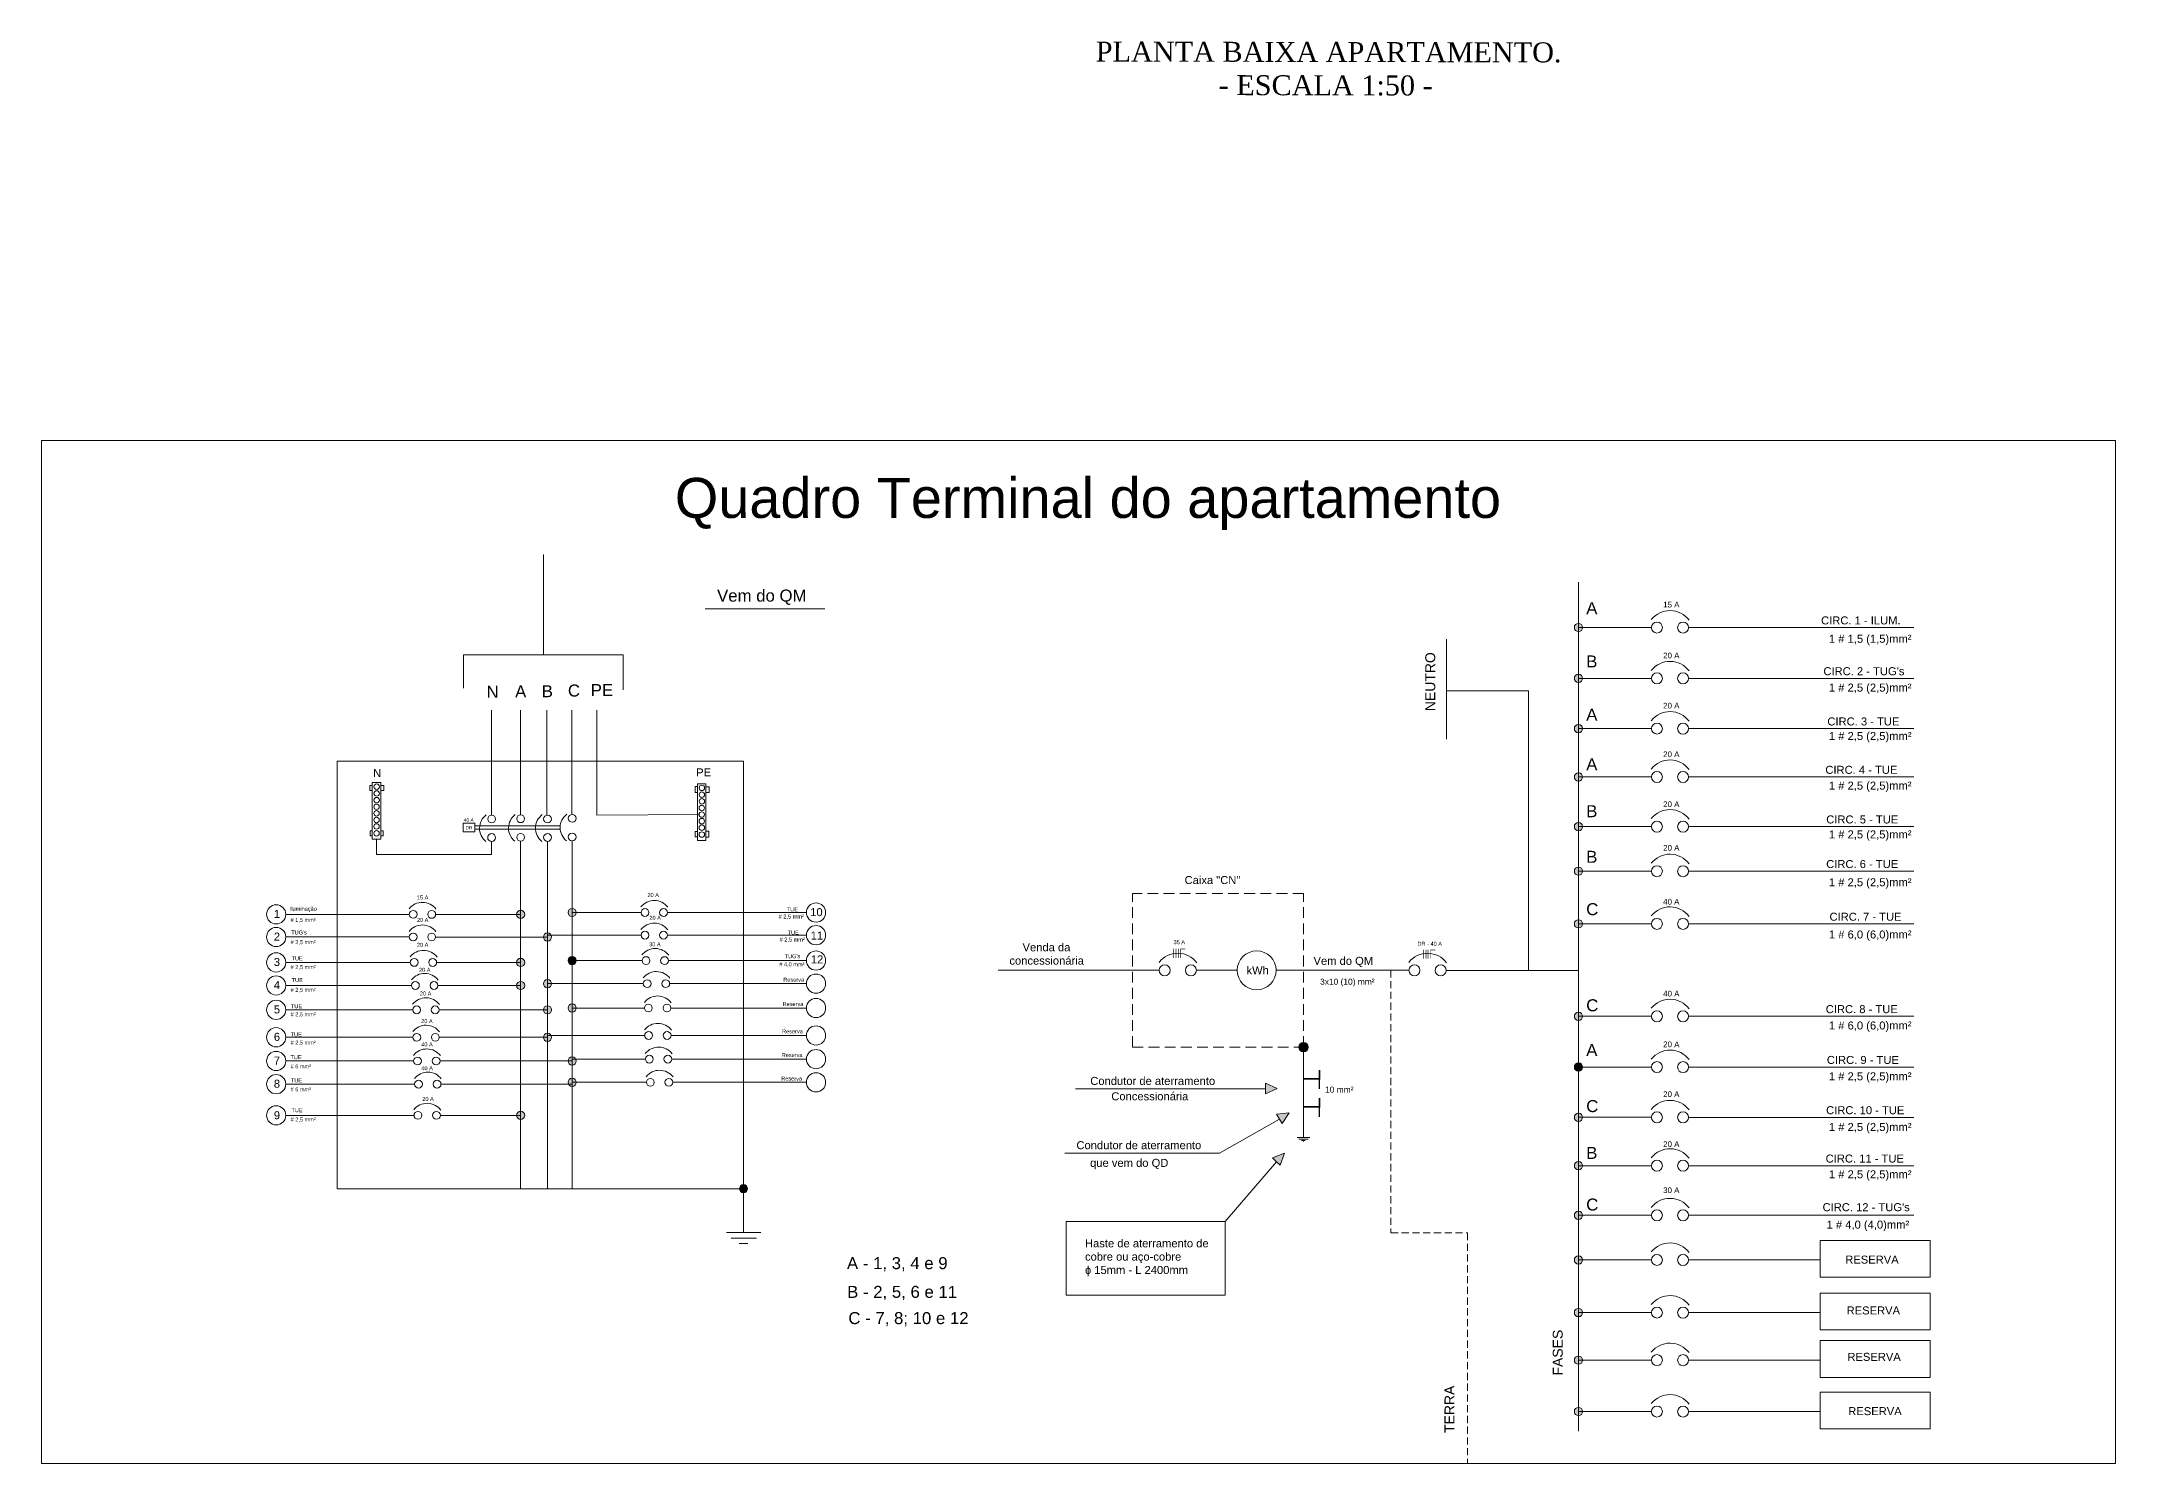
# Model space of a CAD drawing. Header units: millimetres. Extents: x 1661 to 4469, y 2272 to 4832.
# Drawn here: x 1723.4 to 1795.7, y 2365.3 to 2414.8 of the extents above; entities that cross this region are included whole.
import ezdxf

# ---------------------------------------------------------------- set-up
doc = ezdxf.new("R2010")
doc.units = ezdxf.units.MM
doc.header["$LTSCALE"] = 0.25
doc.linetypes.add('DASHED', pattern=[0.75, 0.5, -0.25])
doc.layers.add('CIRCUITOS', color=7, linetype='Continuous')
doc.styles.get("Standard").update_dxf_attribs({"font": 'arial.ttf'})

msp = doc.modelspace()

# ---------------------------------------------------------------- hatches: boundary and pattern name
at = {"lineweight": 0, "true_color": 0xffffff}
h = msp.add_hatch(color=7, dxfattribs=at)
h.dxf.hatch_style = 1
edge = h.paths.add_edge_path()
edge.add_arc((1776.943, 2394.4), 0.143, 0, 360)
edge = h.paths.add_edge_path()
edge.add_arc((1776.943, 2392.629), 0.143, 0, 360)
edge = h.paths.add_edge_path()
edge.add_arc((1776.943, 2390.878), 0.143, 0, 360)
edge = h.paths.add_edge_path()
edge.add_arc((1776.943, 2389.192), 0.143, 0, 360)
edge = h.paths.add_edge_path()
edge.add_arc((1776.943, 2387.462), 0.143, 0, 360)
edge = h.paths.add_edge_path()
edge.add_arc((1776.943, 2385.908), 0.143, 0, 360)
edge = h.paths.add_edge_path()
edge.add_arc((1776.943, 2384.072), 0.143, 0, 360)
edge = h.paths.add_edge_path()
edge.add_arc((1776.943, 2380.851), 0.143, 0, 360)
edge = h.paths.add_edge_path()
edge.add_arc((1776.943, 2377.329), 0.143, 0, 360)
edge = h.paths.add_edge_path()
edge.add_arc((1776.943, 2375.643), 0.143, 0, 360)
edge = h.paths.add_edge_path()
edge.add_arc((1776.943, 2373.914), 0.143, 0, 360)
edge = h.paths.add_edge_path()
edge.add_arc((1776.943, 2372.359), 0.143, 0, 360)
edge = h.paths.add_edge_path()
edge.add_arc((1776.943, 2370.524), 0.143, 0, 360)
edge = h.paths.add_edge_path()
edge.add_arc((1776.943, 2368.866), 0.143, 0, 360)
edge = h.paths.add_edge_path()
edge.add_arc((1776.943, 2367.074), 0.143, 0, 360)
h = msp.add_hatch(color=7, dxfattribs=at)
h.dxf.hatch_style = 1
edge = h.paths.add_edge_path()
edge.add_arc((1740.076, 2384.401), 0.143, 0, 360)
edge = h.paths.add_edge_path()
edge.add_arc((1741.015, 2383.613), 0.143, 0, 360)
edge = h.paths.add_edge_path()
edge.add_arc((1741.873, 2384.466), 0.143, 0, 360)
edge = h.paths.add_edge_path()
edge.add_arc((1740.076, 2382.727), 0.143, 0, 360)
edge = h.paths.add_edge_path()
edge.add_arc((1740.076, 2381.924), 0.143, 0, 360)
edge = h.paths.add_edge_path()
edge.add_arc((1741.015, 2381.989), 0.143, 0, 360)
edge = h.paths.add_edge_path()
edge.add_arc((1741.015, 2381.074), 0.143, 0, 360)
edge = h.paths.add_edge_path()
edge.add_arc((1741.873, 2381.139), 0.143, 0, 360)
edge = h.paths.add_edge_path()
edge.add_arc((1741.015, 2380.118), 0.143, 0, 360)
edge = h.paths.add_edge_path()
edge.add_arc((1741.873, 2379.293), 0.143, 0, 360)
edge = h.paths.add_edge_path()
edge.add_arc((1741.873, 2378.549), 0.143, 0, 360)
edge = h.paths.add_edge_path()
edge.add_arc((1740.076, 2377.397), 0.143, 0, 360)
at = {"lineweight": 0, "true_color": 0x000000}
h = msp.add_hatch(color=18, dxfattribs=at)
h.dxf.hatch_style = 1
edge = h.paths.add_edge_path()
edge.add_arc((1741.873, 2382.792), 0.143, 0, 360)
at = {"lineweight": 0, "true_color": 0xffffff}
h = msp.add_hatch(color=7, dxfattribs=at)
h.dxf.hatch_style = 1
edge = h.paths.add_edge_path()
edge.add_arc((1767.361, 2379.777), 0.165, 0, 360)
h = msp.add_hatch(color=7, dxfattribs=at)
h.dxf.hatch_style = 1
edge = h.paths.add_edge_path()
edge.add_arc((1776.943, 2379.08), 0.143, 0, 360)
h = msp.add_hatch(color=7, dxfattribs=at)
h.dxf.hatch_style = 1
h.paths.add_polyline_path([(1766.443, 2378.334), (1766.039, 2378.15), (1766.039, 2378.325), (1766.039, 2378.519)])
h.paths.add_polyline_path([(1766.422, 2377.435), (1766.862, 2377.486), (1766.612, 2377.119), (1766.522, 2377.269)])
h.paths.add_polyline_path([(1766.283, 2375.917), (1766.698, 2376.074), (1766.545, 2375.657), (1766.421, 2375.781)])
h = msp.add_hatch(color=7, dxfattribs=at)
h.dxf.hatch_style = 1
edge = h.paths.add_edge_path()
edge.add_arc((1747.843, 2374.841), 0.143, 0, 360)

# ---------------------------------------------------------------- linework, layer by layer
at = {"lineweight": 0}
for p, q in [((1795.661, 2400.918), (1723.378, 2400.918)), ((1723.378, 2365.262), (1723.378, 2400.918)), ((1795.661, 2365.262), (1795.661, 2400.918)), ((1740.872, 2393.446), (1740.872, 2396.948)), ((1776.943, 2382.452), (1776.943, 2395.977)), ((1746.509, 2395.046), (1750.683, 2395.046)), ((1779.486, 2394.4), (1776.943, 2394.4)), ((1780.782, 2394.399), (1788.629, 2394.399)), ((1738.091, 2392.899), (1738.091, 2393.446)), ((1738.091, 2393.446), (1743.653, 2393.446)), ((1743.653, 2393.446), (1743.653, 2392.931)), ((1772.345, 2392.198), (1772.345, 2393.992)), ((1738.091, 2392.899), (1738.091, 2392.289)), ((1743.653, 2392.931), (1743.653, 2392.225)), ((1779.486, 2392.629), (1776.943, 2392.629)), ((1780.782, 2392.628), (1788.629, 2392.628)), ((1775.201, 2392.198), (1772.345, 2392.198)), ((1772.345, 2392.198), (1772.345, 2390.504)), ((1775.201, 2382.452), (1775.201, 2392.198)), ((1739.065, 2391.518), (1739.065, 2388.136)), ((1740.07, 2391.518), (1740.07, 2388.136)), ((1740.993, 2391.518), (1740.993, 2388.136)), ((1741.867, 2391.518), (1741.867, 2388.136)), ((1742.73, 2391.518), (1742.73, 2388.136)), ((1779.486, 2390.878), (1776.943, 2390.878)), ((1780.782, 2390.877), (1788.629, 2390.877)), ((1747.843, 2389.744), (1733.678, 2389.744)), ((1733.678, 2387.796), (1733.678, 2389.744)), ((1747.843, 2374.841), (1747.843, 2389.744)), ((1734.905, 2388.798), (1734.905, 2388.997)), ((1734.905, 2388.997), (1735.203, 2388.997)), ((1735.203, 2387.025), (1735.203, 2388.997)), ((1746.239, 2388.755), (1746.239, 2388.955)), ((1746.239, 2388.955), (1746.537, 2388.955)), ((1746.537, 2386.982), (1746.537, 2388.955)), ((1779.486, 2389.192), (1776.943, 2389.192)), ((1780.782, 2389.191), (1788.629, 2389.191)), ((1734.905, 2388.898), (1734.822, 2388.898)), ((1734.822, 2388.898), (1734.822, 2388.719)), ((1734.822, 2388.719), (1734.905, 2388.719)), ((1734.905, 2388.798), (1734.905, 2387.025)), ((1735.203, 2388.894), (1735.304, 2388.894)), ((1735.304, 2388.719), (1735.203, 2388.719)), ((1735.304, 2388.894), (1735.304, 2388.719)), ((1746.239, 2388.855), (1746.155, 2388.855)), ((1746.155, 2388.855), (1746.155, 2388.656)), ((1746.155, 2388.656), (1746.239, 2388.656)), ((1746.239, 2388.755), (1746.239, 2386.982)), ((1746.537, 2388.847), (1746.643, 2388.847)), ((1746.643, 2388.656), (1746.537, 2388.656)), ((1746.643, 2388.847), (1746.643, 2388.656)), ((1733.678, 2387.796), (1733.678, 2374.841)), ((1738.477, 2387.576), (1738.076, 2387.576)), ((1738.076, 2387.278), (1738.076, 2387.576)), ((1738.477, 2387.526), (1738.477, 2387.576)), ((1738.477, 2387.484), (1738.477, 2387.526)), ((1739.065, 2388.136), (1739.066, 2387.862)), ((1740.07, 2388.136), (1740.074, 2387.871)), ((1740.993, 2388.136), (1740.993, 2387.863)), ((1741.867, 2388.136), (1741.867, 2387.883)), ((1742.73, 2388.136), (1742.73, 2387.863)), ((1742.73, 2387.863), (1746.296, 2387.88)), ((1734.905, 2387.314), (1734.836, 2387.314)), ((1734.836, 2387.314), (1734.836, 2387.138)), ((1734.836, 2387.138), (1734.905, 2387.138)), ((1734.905, 2387.025), (1735.203, 2387.025)), ((1735.054, 2387.025), (1735.054, 2386.493)), ((1735.203, 2387.311), (1735.284, 2387.311)), ((1735.284, 2387.135), (1735.203, 2387.135)), ((1735.284, 2387.311), (1735.284, 2387.135)), ((1738.477, 2387.278), (1738.076, 2387.278)), ((1741.454, 2387.484), (1738.477, 2387.484)), ((1738.477, 2387.484), (1738.477, 2387.374)), ((1741.454, 2387.374), (1738.477, 2387.374)), ((1738.477, 2387.374), (1738.477, 2387.328)), ((1738.477, 2387.328), (1738.477, 2387.278)), ((1739.065, 2386.944), (1739.065, 2386.493)), ((1740.076, 2386.954), (1740.076, 2374.841)), ((1741.015, 2386.948), (1741.015, 2374.841)), ((1741.454, 2387.484), (1741.457, 2387.484)), ((1741.454, 2387.374), (1741.456, 2387.374)), ((1741.873, 2386.966), (1741.873, 2374.841)), ((1746.155, 2387.103), (1746.155, 2387.289)), ((1746.155, 2387.289), (1746.239, 2387.289)), ((1746.239, 2387.103), (1746.155, 2387.103)), ((1746.239, 2386.982), (1746.537, 2386.982)), ((1746.634, 2387.299), (1746.537, 2387.299)), ((1746.537, 2387.094), (1746.634, 2387.094)), ((1746.634, 2387.094), (1746.634, 2387.299)), ((1779.486, 2387.462), (1776.943, 2387.462)), ((1780.782, 2387.461), (1788.629, 2387.461)), ((1739.065, 2386.493), (1735.054, 2386.493)), ((1779.486, 2385.908), (1776.943, 2385.908)), ((1780.782, 2385.907), (1788.629, 2385.907)), ((1736.197, 2384.402), (1731.893, 2384.402)), ((1737.115, 2384.401), (1740.076, 2384.401)), ((1744.275, 2384.466), (1741.873, 2384.466)), ((1745.193, 2384.466), (1750.036, 2384.466)), ((1779.486, 2384.072), (1776.943, 2384.072)), ((1780.782, 2384.071), (1788.629, 2384.071)), ((1736.196, 2383.614), (1731.893, 2383.614)), ((1737.114, 2383.613), (1740.076, 2383.613)), ((1740.076, 2383.613), (1741.015, 2383.613)), ((1741.873, 2383.678), (1741.015, 2383.678)), ((1744.274, 2383.678), (1741.873, 2383.678)), ((1745.192, 2383.677), (1750.036, 2383.677)), ((1736.232, 2382.728), (1731.893, 2382.728)), ((1737.15, 2382.727), (1740.076, 2382.727)), ((1744.31, 2382.792), (1741.873, 2382.792)), ((1745.228, 2382.792), (1750.036, 2382.792)), ((1762.331, 2382.454), (1756.725, 2382.454)), ((1763.627, 2382.453), (1765.023, 2382.453)), ((1766.404, 2382.453), (1771.037, 2382.453)), ((1772.333, 2382.452), (1776.943, 2382.452)), ((1776.943, 2382.452), (1776.943, 2369.926)), ((1736.275, 2381.925), (1731.893, 2381.925)), ((1737.192, 2381.924), (1740.076, 2381.924)), ((1741.873, 2381.989), (1741.015, 2381.989)), ((1744.353, 2381.989), (1741.873, 2381.989)), ((1745.27, 2381.989), (1750.036, 2381.989)), ((1736.316, 2381.075), (1731.893, 2381.075)), ((1737.234, 2381.074), (1740.076, 2381.074)), ((1740.076, 2381.074), (1741.015, 2381.074)), ((1744.394, 2381.139), (1741.873, 2381.139)), ((1745.312, 2381.139), (1750.036, 2381.139)), ((1779.486, 2380.851), (1776.943, 2380.851)), ((1780.782, 2380.85), (1788.629, 2380.85)), ((1736.322, 2380.119), (1731.893, 2380.119)), ((1737.24, 2380.118), (1740.076, 2380.118)), ((1740.076, 2380.118), (1741.015, 2380.118)), ((1741.873, 2380.183), (1741.015, 2380.183)), ((1744.4, 2380.183), (1741.873, 2380.183)), ((1745.318, 2380.183), (1750.036, 2380.183)), ((1767.361, 2379.777), (1767.361, 2376.62)), ((1736.349, 2379.293), (1731.893, 2379.293)), ((1737.266, 2379.293), (1740.076, 2379.293)), ((1740.076, 2379.293), (1741.873, 2379.293)), ((1744.427, 2379.358), (1741.873, 2379.358)), ((1745.344, 2379.357), (1750.036, 2379.357)), ((1779.486, 2379.08), (1776.943, 2379.08)), ((1780.782, 2379.079), (1788.629, 2379.079)), ((1736.383, 2378.485), (1731.893, 2378.485)), ((1737.301, 2378.484), (1740.076, 2378.484)), ((1740.076, 2378.484), (1741.873, 2378.484)), ((1744.461, 2378.549), (1741.873, 2378.549)), ((1745.379, 2378.549), (1750.036, 2378.549)), ((1761.867, 2378.325), (1759.412, 2378.325)), ((1761.867, 2378.325), (1766.039, 2378.325)), ((1766.039, 2378.325), (1766.039, 2378.519)), ((1766.039, 2378.519), (1766.443, 2378.334)), ((1766.443, 2378.334), (1766.039, 2378.15)), ((1766.039, 2378.325), (1766.039, 2378.15)), ((1736.361, 2377.398), (1731.893, 2377.398)), ((1737.279, 2377.397), (1740.076, 2377.397)), ((1766.422, 2377.435), (1766.862, 2377.486)), ((1766.522, 2377.269), (1766.422, 2377.435)), ((1766.862, 2377.486), (1766.612, 2377.119)), ((1764.435, 2376.078), (1766.522, 2377.269)), ((1766.522, 2377.269), (1766.612, 2377.119)), ((1779.486, 2377.329), (1776.943, 2377.329)), ((1780.782, 2377.328), (1788.629, 2377.328)), ((1759.041, 2376.078), (1764.435, 2376.078)), ((1766.283, 2375.917), (1766.698, 2376.074)), ((1766.698, 2376.074), (1766.545, 2375.657)), ((1767.361, 2376.62), (1767.136, 2376.62)), ((1767.2, 2376.57), (1767.521, 2376.57)), ((1767.292, 2376.521), (1767.416, 2376.521)), ((1767.345, 2376.488), (1767.363, 2376.488)), ((1767.361, 2376.62), (1767.543, 2376.62)), ((1767.543, 2376.62), (1767.58, 2376.62)), ((1764.628, 2373.695), (1766.421, 2375.781)), ((1766.421, 2375.781), (1766.283, 2375.917)), ((1766.421, 2375.781), (1766.545, 2375.657)), ((1779.486, 2375.643), (1776.943, 2375.643)), ((1780.782, 2375.642), (1788.629, 2375.642)), ((1733.678, 2374.841), (1747.843, 2374.841)), ((1747.843, 2374.841), (1747.843, 2373.312)), ((1779.486, 2373.914), (1776.943, 2373.914)), ((1780.782, 2373.913), (1785.373, 2373.913)), ((1785.373, 2373.913), (1788.629, 2373.913)), ((1747.248, 2373.312), (1748.452, 2373.312)), ((1747.415, 2373.116), (1748.301, 2373.116)), ((1764.628, 2373.695), (1759.093, 2373.695)), ((1759.093, 2371.13), (1759.093, 2373.695)), ((1764.628, 2371.13), (1764.628, 2373.695)), ((1785.373, 2372.358), (1785.373, 2373.039)), ((1785.373, 2373.039), (1789.206, 2373.039)), ((1789.206, 2373.039), (1789.206, 2371.753)), ((1747.693, 2372.928), (1747.997, 2372.928)), ((1779.486, 2372.359), (1776.943, 2372.359)), ((1780.782, 2372.358), (1785.373, 2372.358)), ((1785.373, 2372.358), (1785.373, 2371.753)), ((1789.206, 2371.753), (1785.373, 2371.753)), ((1759.093, 2371.13), (1764.628, 2371.13)), ((1785.373, 2370.523), (1785.373, 2371.203)), ((1785.373, 2371.203), (1789.206, 2371.203)), ((1789.206, 2371.203), (1789.206, 2369.917)), ((1779.486, 2370.524), (1776.943, 2370.524)), ((1780.782, 2370.523), (1785.373, 2370.523)), ((1785.373, 2370.523), (1785.373, 2369.917)), ((1776.943, 2369.926), (1776.943, 2366.392)), ((1789.206, 2369.917), (1785.373, 2369.917)), ((1785.373, 2368.865), (1785.373, 2369.545)), ((1785.373, 2369.545), (1789.206, 2369.545)), ((1789.206, 2369.545), (1789.206, 2368.26)), ((1779.486, 2368.866), (1776.943, 2368.866)), ((1780.782, 2368.865), (1785.373, 2368.865)), ((1785.373, 2368.865), (1785.373, 2368.26)), ((1789.206, 2368.26), (1785.373, 2368.26)), ((1785.373, 2367.073), (1785.373, 2367.754)), ((1785.373, 2367.754), (1789.206, 2367.754)), ((1789.206, 2367.754), (1789.206, 2366.468)), ((1779.486, 2367.074), (1776.943, 2367.074)), ((1780.782, 2367.073), (1785.373, 2367.073)), ((1785.373, 2367.073), (1785.373, 2366.468)), ((1789.206, 2366.468), (1785.373, 2366.468)), ((1723.378, 2365.262), (1795.661, 2365.262))]:
    msp.add_line(p, q, dxfattribs=at)
at = {"linetype": 'DASHED', "lineweight": 0, "ltscale": 3}
for p, q in [((1767.361, 2385.131), (1761.402, 2385.131)), ((1761.402, 2379.777), (1761.402, 2385.131)), ((1767.361, 2379.777), (1767.361, 2385.131)), ((1761.402, 2379.777), (1767.361, 2379.777))]:
    msp.add_line(p, q, dxfattribs=at)
at = {"linetype": 'DASHED', "lineweight": 0, "ltscale": 2}
for p, q in [((1770.406, 2382.453), (1770.406, 2373.298)), ((1770.406, 2373.298), (1773.071, 2373.298)), ((1773.071, 2373.298), (1773.071, 2365.262))]:
    msp.add_line(p, q, dxfattribs=at)
at = {"color": 7, "lineweight": 0, "true_color": 0xffffff}
for centre, radius in [((1776.943, 2394.4), 0.143), ((1776.943, 2392.629), 0.143), ((1776.943, 2390.878), 0.143), ((1776.943, 2389.192), 0.143), ((1776.943, 2387.462), 0.143), ((1776.943, 2385.908), 0.143), ((1741.873, 2384.466), 0.143), ((1740.076, 2384.401), 0.143), ((1776.943, 2384.072), 0.143), ((1741.015, 2383.613), 0.143), ((1740.076, 2382.727), 0.143), ((1741.873, 2382.792), 0.143), ((1740.076, 2381.924), 0.143), ((1741.015, 2381.989), 0.143), ((1741.015, 2381.074), 0.143), ((1741.873, 2381.139), 0.143), ((1776.943, 2380.851), 0.143), ((1741.015, 2380.118), 0.143), ((1767.361, 2379.777), 0.165), ((1741.873, 2379.293), 0.143), ((1776.943, 2379.08), 0.143), ((1741.873, 2378.549), 0.143), ((1740.076, 2377.397), 0.143), ((1776.943, 2377.329), 0.143), ((1776.943, 2375.643), 0.143), ((1747.843, 2374.841), 0.143), ((1776.943, 2373.914), 0.143), ((1776.943, 2372.359), 0.143), ((1776.943, 2370.524), 0.143), ((1776.943, 2368.866), 0.143), ((1776.943, 2367.074), 0.143)]:
    msp.add_circle(centre, radius, dxfattribs=at)
at = {"lineweight": 0}
for centre, radius in [((1779.678, 2394.4), 0.192), ((1780.59, 2394.399), 0.192), ((1779.678, 2392.629), 0.192), ((1780.59, 2392.628), 0.192), ((1779.678, 2390.878), 0.192), ((1780.59, 2390.877), 0.192), ((1735.061, 2388.852), 0.0952), ((1779.678, 2389.192), 0.192), ((1780.59, 2389.191), 0.192), ((1735.055, 2388.154), 0.0952), ((1735.059, 2388.618), 0.0952), ((1735.06, 2388.386), 0.0952), ((1746.393, 2388.575), 0.0952), ((1746.395, 2388.344), 0.0952), ((1746.395, 2388.81), 0.0952), ((1735.056, 2387.693), 0.0952), ((1735.057, 2387.923), 0.0952), ((1735.057, 2387.467), 0.0952), ((1739.066, 2387.726), 0.136), ((1740.076, 2387.735), 0.136), ((1741.015, 2387.729), 0.136), ((1741.874, 2387.748), 0.136), ((1746.389, 2388.111), 0.0952), ((1746.39, 2387.651), 0.0952), ((1746.391, 2387.881), 0.0952), ((1746.392, 2387.425), 0.0952), ((1779.678, 2387.462), 0.192), ((1780.59, 2387.461), 0.192), ((1735.057, 2387.228), 0.0952), ((1739.065, 2387.08), 0.136), ((1740.076, 2387.089), 0.136), ((1741.015, 2387.083), 0.136), ((1741.873, 2387.101), 0.136), ((1746.392, 2387.185), 0.0952), ((1779.678, 2385.908), 0.192), ((1780.59, 2385.907), 0.192), ((1731.558, 2384.402), 0.335), ((1744.411, 2384.466), 0.136), ((1745.057, 2384.466), 0.136), ((1750.372, 2384.466), 0.335), ((1731.558, 2383.614), 0.335), ((1736.333, 2384.402), 0.136), ((1736.979, 2384.401), 0.136), ((1750.372, 2383.677), 0.335), ((1779.678, 2384.072), 0.192), ((1780.59, 2384.071), 0.192), ((1736.332, 2383.614), 0.136), ((1736.978, 2383.613), 0.136), ((1744.41, 2383.678), 0.136), ((1745.056, 2383.677), 0.136), ((1731.558, 2382.728), 0.335), ((1736.368, 2382.728), 0.136), ((1737.014, 2382.727), 0.136), ((1744.446, 2382.792), 0.136), ((1745.092, 2382.792), 0.136), ((1750.372, 2382.792), 0.335), ((1762.523, 2382.454), 0.192), ((1763.436, 2382.453), 0.192), ((1765.728, 2382.453), 0.677), ((1771.229, 2382.453), 0.192), ((1772.141, 2382.452), 0.192), ((1731.558, 2381.925), 0.335), ((1736.41, 2381.925), 0.136), ((1737.057, 2381.924), 0.136), ((1744.488, 2381.989), 0.136), ((1745.135, 2381.989), 0.136), ((1750.372, 2381.989), 0.335), ((1731.558, 2381.075), 0.335), ((1736.452, 2381.075), 0.136), ((1737.098, 2381.074), 0.136), ((1744.53, 2381.139), 0.136), ((1745.176, 2381.139), 0.136), ((1750.372, 2381.139), 0.335), ((1779.678, 2380.851), 0.192), ((1780.59, 2380.85), 0.192), ((1731.558, 2380.119), 0.335), ((1744.536, 2380.183), 0.136), ((1745.182, 2380.183), 0.136), ((1750.372, 2380.183), 0.335), ((1731.558, 2379.293), 0.335), ((1736.458, 2380.119), 0.136), ((1737.104, 2380.118), 0.136), ((1750.372, 2379.357), 0.335), ((1731.558, 2378.485), 0.335), ((1736.484, 2379.293), 0.136), ((1737.131, 2379.293), 0.136), ((1744.562, 2379.358), 0.136), ((1745.209, 2379.357), 0.136), ((1750.372, 2378.549), 0.335), ((1779.678, 2379.08), 0.192), ((1780.59, 2379.079), 0.192), ((1736.519, 2378.485), 0.136), ((1737.165, 2378.484), 0.136), ((1744.597, 2378.549), 0.136), ((1745.243, 2378.549), 0.136), ((1731.558, 2377.398), 0.335), ((1736.497, 2377.398), 0.136), ((1737.143, 2377.397), 0.136), ((1779.678, 2377.329), 0.192), ((1780.59, 2377.328), 0.192), ((1779.678, 2375.643), 0.192), ((1780.59, 2375.642), 0.192), ((1779.678, 2373.914), 0.192), ((1780.59, 2373.913), 0.192), ((1779.678, 2372.359), 0.192), ((1780.59, 2372.358), 0.192), ((1779.678, 2370.524), 0.192), ((1780.59, 2370.523), 0.192), ((1779.678, 2368.866), 0.192), ((1780.59, 2368.865), 0.192), ((1779.678, 2367.074), 0.192), ((1780.59, 2367.073), 0.192)]:
    msp.add_circle(centre, radius, dxfattribs=at)
for centre, radius, start, end in [((1780.134, 2394.157), 0.835, 37.18547, 141.51354), ((1780.134, 2392.386), 0.835, 37.18547, 141.51354), ((1780.134, 2390.634), 0.835, 37.18547, 141.51354), ((1780.134, 2388.949), 0.835, 37.18547, 141.51354), ((1739.237, 2387.403), 0.592, 127.18547, 231.51354), ((1740.248, 2387.412), 0.592, 127.18547, 231.51354), ((1741.187, 2387.406), 0.592, 127.18547, 231.51354), ((1742.045, 2387.424), 0.592, 127.18547, 231.51354), ((1780.134, 2387.219), 0.835, 37.18547, 141.51354), ((1780.134, 2385.665), 0.835, 37.18547, 141.51354), ((1736.655, 2384.23), 0.592, 37.18547, 141.51354), ((1744.733, 2384.294), 0.592, 37.18547, 141.51354), ((1780.134, 2383.829), 0.835, 37.18547, 141.51354), ((1736.655, 2383.441), 0.592, 37.18547, 141.51354), ((1744.733, 2383.506), 0.592, 37.18547, 141.51354), ((1744.769, 2382.62), 0.592, 37.18547, 141.51354), ((1736.691, 2382.556), 0.592, 37.18547, 141.51354), ((1762.979, 2382.211), 0.835, 37.18547, 141.51354), ((1771.685, 2382.21), 0.835, 37.18547, 141.51354), ((1736.733, 2381.753), 0.592, 37.18547, 141.51354), ((1744.811, 2381.817), 0.592, 37.18547, 141.51354), ((1736.775, 2380.903), 0.592, 37.18547, 141.51354), ((1744.853, 2380.967), 0.592, 37.18547, 141.51354), ((1780.134, 2380.608), 0.835, 37.18547, 141.51354), ((1736.781, 2379.947), 0.592, 37.18547, 141.51354), ((1744.859, 2380.011), 0.592, 37.18547, 141.51354), ((1736.807, 2379.121), 0.592, 37.18547, 141.51354), ((1744.885, 2379.185), 0.592, 37.18547, 141.51354), ((1780.134, 2378.837), 0.835, 37.18547, 141.51354), ((1736.841, 2378.313), 0.592, 37.18547, 141.51354), ((1744.919, 2378.377), 0.592, 37.18547, 141.51354), ((1736.82, 2377.226), 0.592, 37.18547, 141.51354), ((1780.134, 2377.086), 0.835, 37.18547, 141.51354), ((1780.134, 2375.4), 0.835, 37.18547, 141.51354), ((1780.134, 2373.67), 0.835, 37.18547, 141.51354), ((1780.134, 2372.116), 0.835, 37.18547, 141.51354), ((1780.134, 2370.28), 0.835, 37.18547, 141.51354), ((1780.134, 2368.623), 0.835, 37.18547, 141.51354), ((1780.134, 2366.831), 0.835, 37.18547, 141.51354)]:
    msp.add_arc(centre, radius, start, end, dxfattribs=at)
at = {"layer": 'CIRCUITOS', "lineweight": 0}
for points, const_width in [([(1762.837, 2383.204), (1762.837, 2382.884)], 0.0228), ([(1762.922, 2383.204), (1762.922, 2382.884)], 0.0228), ([(1763.001, 2383.204), (1763.001, 2382.884)], 0.0228), ([(1763.073, 2383.192), (1763.248, 2383.192)], 0.0228), ([(1763.084, 2383.181), (1763.084, 2382.884)], 0.0228), ([(1771.54, 2383.172), (1771.54, 2382.853)], 0.0228), ([(1771.625, 2383.172), (1771.625, 2382.853)], 0.0228), ([(1771.705, 2383.172), (1771.705, 2382.853)], 0.0228), ([(1771.776, 2383.161), (1771.951, 2383.161)], 0.0228), ([(1771.787, 2383.149), (1771.787, 2382.853)], 0.0228), ([(1767.918, 2378.974), (1767.916, 2378.314)], 0.0495), ([(1767.892, 2378.669), (1767.361, 2378.67)], 0.0495), ([(1767.892, 2377.695), (1767.361, 2377.696)], 0.0495), ([(1767.918, 2378), (1767.916, 2377.34)], 0.0495)]:
    msp.add_lwpolyline(points, dxfattribs=dict(at, const_width=const_width))

# ---------------------------------------------------------------- texts
at = {"lineweight": 0, "attachment_point": 1}
for s, width, gutter_width, heights, insert, char_height, rotation in [('\\pi2.0889;{\\fTimes New Roman|b0|i0|c0|p18;PLANTA BAIXA APARTAMENTO.\\P\\pi6.3742;- ESCALA 1:50 -}', 19.95602, 1.899, [0], (1758.033, 2414.827), 0.69708, 359.89873), ('\\pi0.45857;NEUTRO', 2.914, 12.5, [0.0386], (1771.604, 2391.026), 0.34854, 90), ('\\pi-0.13666;FASES', 1.25779, 12.5, [0.0386], (1776.047, 2368.466), 0.34854, 90), ('\\pi0.31218,t0.31218;TERRA', 2.26389, 12.5, [0.0386], (1772.274, 2366.015), 0.34854, 90)]:
    msp.add_mtext_dynamic_manual_height_columns(s, width=width, gutter_width=gutter_width, heights=heights, dxfattribs=dict(at, insert=insert, char_height=char_height, rotation=rotation))
for s, width, heights, insert, char_height in [('Quadro Terminal do apartamento', 32.62472, [2.655], (1745.451, 2399.615), 1.39417), ('Vem do QM', 4.1086, [0.102], (1746.923, 2395.722), 0.4183), ('A ', 2, [0.102], (1777.214, 2395.282), 0.4183), ('15 A', 2, [0.102], (1779.895, 2395.298), 0.1978), ('\\pi0.41537;CIRC. 1 - ILUM.', 3.54775, [0.191], (1784.984, 2394.788), 0.27883), ('1 # 1,5 (1,5)mm²', 3.4817, [0.102], (1785.673, 2394.148), 0.27883), ('B ', 2, [0.102], (1777.214, 2393.427), 0.4183), ('20 A', 2, [0.102], (1779.895, 2393.524), 0.1978), ("\\pi0.49639;CIRC. 2 - TUG's", 3.78113, [0.0386], (1784.984, 2393.017), 0.27883), ('N', 2, [0.102], (1738.888, 2392.371), 0.418), ('A', 2, [0.102], (1739.885, 2392.382), 0.418), ('B', 2, [0.102], (1740.814, 2392.39), 0.418), ('C', 2, [0.102], (1741.725, 2392.413), 0.418), ('PE', 2, [0.102], (1742.52, 2392.428), 0.4183), ('1 # 2,5 (2,5)mm²', 3.32842, [0.102], (1785.673, 2392.446), 0.27883), ('A ', 2, [0.102], (1777.214, 2391.573), 0.4183), ('20 A', 2, [0.102], (1779.895, 2391.777), 0.1978), ('\\pi0.63437;CIRC. 3 - TUE', 3.73887, [0.319], (1784.984, 2391.266), 0.27883), ('1 # 2,5 (2,5)mm²', 3.15065, [0.102], (1785.673, 2390.759), 0.27883), ('A ', 2, [0.102], (1777.214, 2389.844), 0.4183), ('20 A', 2, [0.102], (1779.895, 2390.08), 0.1978), ('N', 2, [0.102], (1734.934, 2389.471), 0.279), ('PE', 2, [0.102], (1746.195, 2389.491), 0.2788), ('\\pi0.56443;CIRC. 4 - TUE', 3.59899, [0.31], (1784.984, 2389.58), 0.27883), ('1 # 2,5 (2,5)mm²', 3.26253, [0.102], (1785.673, 2389.03), 0.27883), ('20 A', 2, [0.102], (1779.895, 2388.341), 0.1978), ('{\\fArial|b0|i1|c0|p34;40 A}', 0.45971, [0.102], (1738.095, 2387.752), 0.12), ('B ', 2, [0.102], (1777.214, 2388.208), 0.4183), ('\\pi0.59495;CIRC. 5 - TUE', 3.66003, [0.295], (1784.984, 2387.85), 0.27883), ('DR', 2, [0.102], (1738.159, 2387.483), 0.12), ('20 A', 2, [0.102], (1779.895, 2386.82), 0.1978), ('1 # 2,5 (2,5)mm²', 3.41422, [0.564], (1785.673, 2387.329), 0.27883), ('B ', 2, [0.102], (1777.214, 2386.618), 0.4183), ('\\pi0.59302;CIRC. 6 - TUE', 3.65618, [0.45], (1784.984, 2386.296), 0.27883), ('\\pi0.80166;Caixa "CN"', 3.50894, [0.0386], (1762.415, 2385.738), 0.27883), ('1 # 2,5 (2,5)mm²', 3.10568, [0.667], (1785.673, 2385.661), 0.27883), ('Iluminação', 2, [0.102], (1732.032, 2384.666), 0.1394), ('15 A', 2, [0.102], (1736.462, 2385.062), 0.1394), ('20 A', 2, [0.102], (1744.497, 2385.144), 0.1394), ('TUE', 2, [0.102], (1749.352, 2384.648), 0.1394), ('10', 2, [0.102], (1750.169, 2384.62), 0.2788), ('C ', 2, [0.102], (1777.214, 2384.793), 0.4183), ('40 A', 2, [0.102], (1779.895, 2384.942), 0.1978), ('1', 2, [0.102], (1731.476, 2384.557), 0.279), ('# 1,5 mm²', 2, [0.102], (1732.059, 2384.279), 0.1394), ('20 A', 2, [0.102], (1736.462, 2384.279), 0.1394), ('20 A', 2, [0.102], (1744.564, 2384.352), 0.1394), ('# 2,5 mm²', 2, [0.102], (1749.072, 2384.398), 0.1394), ('\\pi0.70865;CIRC. 7 - TUE', 3.88744, [0.552], (1784.984, 2384.46), 0.27883), ('2', 2, [0.102], (1731.476, 2383.768), 0.279), ('# 2,5 mm²', 2, [0.102], (1732.059, 2383.504), 0.1394), ("TUG's", 2, [0.102], (1732.082, 2383.841), 0.1394), ('20 A', 2, [0.102], (1736.462, 2383.411), 0.1394), ('30 A', 2, [0.102], (1744.557, 2383.429), 0.1394), ('# 2,5 mm²', 2, [0.102], (1749.104, 2383.596), 0.1394), ('TUE', 2, [0.102], (1749.382, 2383.84), 0.1394), ('11', 2, [0.102], (1750.186, 2383.805), 0.2788), ('\\pi0.9061;Venda da \\P\\pi0.44763;concessionária', 3.46182, [1.068], (1756.663, 2383.395), 0.27883), ('35 A', 2, [0.102], (1762.833, 2383.503), 0.1394), ('DR - 40 A', 2, [0.102], (1771.333, 2383.447), 0.1394), ('1 # 6,0 (6,0)mm²', 3.10568, [0.667], (1785.673, 2383.841), 0.27883), ('3', 2, [0.102], (1731.476, 2382.883), 0.279), ('# 2,5 mm²', 2, [0.102], (1732.059, 2382.634), 0.1394), ('TUE', 2, [0.102], (1732.094, 2382.94), 0.1394), ('20 A', 2, [0.102], (1736.536, 2382.54), 0.1394), ('# 4,0 mm²', 2, [0.102], (1749.091, 2382.733), 0.1394), ("TUG's", 2, [0.102], (1749.279, 2383.013), 0.1394), ('12', 2, [0.102], (1750.191, 2382.972), 0.2788), ('\\pi1.8203;kWh', 4.36728, [0.0386], (1763.555, 2382.592), 0.27883), ('\\pi1.0447;Vem do QM', 4.13629, [0.358], (1766.665, 2382.921), 0.27883), ('4', 2, [0.102], (1731.476, 2382.08), 0.279), ('# 2,5 mm²', 2, [0.102], (1732.059, 2381.842), 0.1394), ('TUE', 2, [0.102], (1732.095, 2382.182), 0.1394), ('20 A', 2, [0.102], (1736.564, 2381.715), 0.1394), ('Reserva', 2, [0.102], (1749.231, 2382.194), 0.1394), ('3x10 (10) mm²', 2, [0.102], (1767.939, 2382.162), 0.20913), ('40 A', 2, [0.102], (1779.895, 2381.738), 0.1978), ('5', 2, [0.102], (1731.476, 2381.23), 0.279), ('# 2,5 mm²', 2, [0.102], (1732.059, 2380.987), 0.1394), ('TUE', 2, [0.102], (1732.072, 2381.272), 0.1394), ('Reserva', 2, [0.102], (1749.205, 2381.349), 0.1394), ('C ', 2, [0.102], (1777.214, 2381.443), 0.4183), ('\\pi0.57844;CIRC. 8 - TUE', 3.62702, [0.554], (1784.984, 2381.239), 0.27883), ('6', 2, [0.102], (1731.476, 2380.274), 0.279), ('TUE', 2, [0.102], (1732.061, 2380.29), 0.1394), ('20 A', 2, [0.102], (1736.611, 2380.751), 0.1394), ('Reserva', 2, [0.102], (1749.188, 2380.395), 0.1394), ('1 # 6,0 (6,0)mm²', 3.26725, [0.773], (1785.673, 2380.669), 0.27883), ('# 2,5 mm²', 2, [0.102], (1732.059, 2380.002), 0.1394), ('40 A', 2, [0.102], (1736.614, 2379.939), 0.1394), ('Reserva', 2, [0.102], (1749.177, 2379.568), 0.1394), ('A ', 2, [0.102], (1777.214, 2379.884), 0.4183), ('20 A', 2, [0.102], (1779.895, 2379.971), 0.1978), ('7', 2, [0.102], (1731.476, 2379.448), 0.279), ('TUE', 2, [0.102], (1732.055, 2379.496), 0.1394), ('# 6 mm²', 2, [0.102], (1732.059, 2379.176), 0.1394), ('40 A', 2, [0.102], (1736.617, 2379.11), 0.1394), ('\\pi0.61657;CIRC. 9 - TUE', 3.70328, [0.685], (1784.984, 2379.468), 0.27883), ('1 # 2,5 (2,5)mm²', 3.26725, [0.541], (1785.673, 2378.898), 0.27883), ('8', 2, [0.102], (1731.476, 2378.64), 0.279), ('# 6 mm²', 2, [0.102], (1732.059, 2378.375), 0.1394), ('TUE', 2, [0.102], (1732.071, 2378.688), 0.1394), ('Reserva', 2, [0.102], (1749.16, 2378.749), 0.1394), ('\\pi0.31508;Condutor de aterramento', 4.94866, [0.258], (1759.615, 2378.737), 0.27883), ('\\pi1.1185;Concessionária', 4.88601, [0.258], (1759.544, 2378.202), 0.27883), ('10 mm²', 2, [0.102], (1768.113, 2378.4), 0.2091), ('20 A', 2, [0.102], (1779.895, 2378.234), 0.1978), ('9', 2, [0.102], (1731.476, 2377.54), 0.279), ('TUE', 2, [0.102], (1732.088, 2377.647), 0.1394), ('20 A', 2, [0.102], (1736.649, 2378.04), 0.1394), ('C ', 2, [0.102], (1777.214, 2377.93), 0.4183), ('\\pi0.59106;CIRC. 10 - TUE', 3.86888, [0.53], (1784.984, 2377.717), 0.27883), ('# 2,5 mm²', 2, [0.102], (1732.059, 2377.324), 0.1394), ('1 # 2,5 (2,5)mm²', 3.34483, [0.67], (1785.673, 2377.131), 0.27883), ('\\pi0.62791;Condutor de aterramento', 5.57433, [0.272], (1758.819, 2376.497), 0.27883), ('B ', 2, [0.102], (1777.214, 2376.299), 0.4183), ('20 A', 2, [0.102], (1779.895, 2376.492), 0.1978), ('\\pi0.57427;CIRC. 11 - TUE', 3.83532, [0.555], (1784.984, 2376.031), 0.27883), ('\\pi1.0622;que vem do QD', 4.81806, [0.481], (1758.861, 2375.881), 0.27883), ('1 # 2,5 (2,5)mm²', 2.93104, [0.489], (1785.673, 2375.481), 0.27883), ('C ', 2, [0.102], (1777.214, 2374.497), 0.4183), ('30 A', 2, [0.102], (1779.895, 2374.887), 0.1978), ("\\pi0.34492;CIRC. 12 - TUG's", 3.69481, [0.555], (1785.106, 2374.336), 0.27883), ('Haste de aterramento de \\Pcobre ou aço-cobre\\Pɸ 15mm - L 2400mm', 5.17846, [1.85], (1759.746, 2373.078), 0.27883), ('1 # 4,0 (4,0)mm²', 3.34483, [0.36], (1785.592, 2373.728), 0.27883), ('A - 1, 3, 4 e 9', 4.37261, [0.102], (1751.45, 2372.455), 0.41825), ('\\pi1.2936;RESERVA', 4.41876, [0.0386], (1784.948, 2372.509), 0.27883), ('B - 2, 5, 6 e 11', 3.99311, [0.102], (1751.457, 2371.455), 0.41825), ('C - 7, 8; 10 e 12', 4.97315, [0.102], (1751.499, 2370.54), 0.41825), ('\\pi1.3559;RESERVA', 4.54346, [0.0386], (1784.933, 2370.737), 0.27883), ('\\pi1.3489;RESERVA', 4.52933, [0.0386], (1784.967, 2369.12), 0.27883), ('\\pi1.3626;RESERVA', 4.55677, [0.0386], (1784.984, 2367.227), 0.27883)]:
    msp.add_mtext_dynamic_manual_height_columns(s, width=width, gutter_width=12.5, heights=heights, dxfattribs=dict(at, insert=insert, char_height=char_height))

doc.saveas('drawing.dxf')
